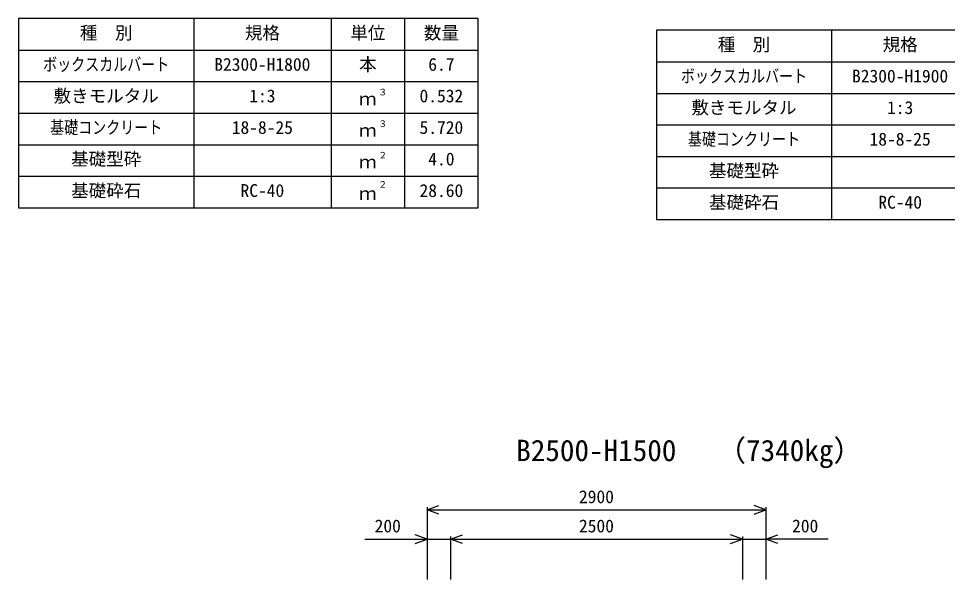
# Model space of a CAD drawing. Units: millimetres, scale not verified. Extents: x -100800 to 100800, y -35640 to 35640.
# Drawn here: x 21592 to 29543, y 9158 to 13959 of the extents above; entities that cross this region are included whole.
import ezdxf
from ezdxf.enums import TextEntityAlignment as Align

# ---------------------------------------------------------------- set-up
doc = ezdxf.new("R2010")
doc.units = ezdxf.units.MM
doc.header["$LTSCALE"] = 120
for name, color, linetype, lineweight in [('0-0_DIM', 7, 'Continuous', 25), ('0-3_HYO', 3, 'Continuous', 25), ('0-4_HYO2', 4, 'Continuous', 25), ('0-7_TXT', 7, 'Continuous', 25)]:
    doc.layers.add(name, color=color, linetype=linetype, lineweight=lineweight)
doc.styles.add('ＭＳ ゴシック', font='')
doc.styles.get('ＭＳ ゴシック').set_extended_font_data('MS Gothic')

msp = doc.modelspace()

# ---------------------------------------------------------------- linework, layer by layer
at = {"layer": '0-0_DIM'}
for p, q in [((25089.1, 9776.6), (25089.1, 9158)), ((25089.1, 9752.6), (27989.1, 9752.6)), ((27989.1, 9776.6), (27989.1, 9158)), ((24556.4, 9502.6), (25089.1, 9502.6)), ((25289.1, 9526.6), (25289.1, 9158)), ((27789.1, 9526.6), (27789.1, 9158)), ((28521.8, 9502.6), (27989.1, 9502.6))]:
    msp.add_line(p, q, dxfattribs=at)
for points in [[(25190.6, 9715.7), (25089.1, 9752.6), (25190.6, 9789.6)], [(27887.6, 9715.7), (27989.1, 9752.6), (27887.6, 9789.6)], [(24987.6, 9465.7), (25089.1, 9502.6), (24987.6, 9539.6)], [(25089.1, 9502.6), (25289.1, 9502.6), (27789.1, 9502.6), (27989.1, 9502.6)], [(25390.6, 9465.7), (25289.1, 9502.6), (25390.6, 9539.6)], [(27687.6, 9465.7), (27789.1, 9502.6), (27687.6, 9539.6)], [(28090.6, 9465.7), (27989.1, 9502.6), (28090.6, 9539.6)]]:
    msp.add_lwpolyline(points, dxfattribs=at)
at = {"layer": '0-3_HYO'}
for p, q in [((23091.6, 13958.6), (23091.6, 12338.6)), ((24266.6, 13958.6), (24266.6, 12338.6)), ((24896.6, 13958.6), (24896.6, 12338.6)), ((28551.6, 13858.6), (28551.6, 12238.6)), ((21591.6, 13688.6), (25526.6, 13688.6)), ((27051.6, 13588.6), (30986.6, 13588.6))]:
    msp.add_line(p, q, dxfattribs=at)
for points in [[(21591.6, 12338.6), (25526.6, 12338.6), (25526.6, 13958.6), (21591.6, 13958.6)], [(27051.6, 12238.6), (30986.6, 12238.6), (30986.6, 13858.6), (27051.6, 13858.6)]]:
    msp.add_lwpolyline(points, close=True, dxfattribs=at)
at = {"layer": '0-4_HYO2'}
for p, q in [((21591.6, 13418.6), (25526.6, 13418.6)), ((27051.6, 13318.6), (30986.6, 13318.6)), ((21591.6, 13148.6), (25526.6, 13148.6)), ((27051.6, 13048.6), (30986.6, 13048.6)), ((21591.6, 12878.6), (25526.6, 12878.6)), ((27051.6, 12778.6), (30986.6, 12778.6)), ((21591.6, 12608.6), (25526.6, 12608.6)), ((27051.6, 12508.6), (30986.6, 12508.6))]:
    msp.add_line(p, q, dxfattribs=at)

# ---------------------------------------------------------------- texts
at = {"layer": '0-0_DIM', "style": 'ＭＳ ゴシック'}
for s, p in [('2900', (26389.1, 9777.6)), ('200', (24639.8, 9527.6)), ('2500', (26389.1, 9527.6)), ('200', (28213.4, 9527.6))]:
    msp.add_text(s, height=110, dxfattribs=at).set_placement(p, align=Align.BOTTOM_LEFT)
at = {"layer": '0-7_TXT', "style": 'ＭＳ ゴシック'}
for s, height, p in [('種\u3000別', 110, (22116.6, 13748.6)), ('規格', 110, (23529.1, 13748.6)), ('単位', 110, (24431.6, 13748.6)), ('数量', 110, (25061.6, 13748.6)), ('種\u3000別', 110, (27576.6, 13648.6)), ('規格', 110, (28989.1, 13648.6)), ('B2300-H1800', 110, (23266.6, 13478.6)), ('本', 110, (24506.6, 13478.6)), ('6.7', 110, (25099.1, 13478.6)), ('B2300-H1900', 110, (28726.6, 13378.6)), ('敷きモルタル', 110, (21891.6, 13208.6)), ('1:3', 110, (23566.6, 13208.6)), ('ｍ', 110, (24506.6, 13183.6)), ('３', 55, (24670.5, 13284.5)), ('0.532', 110, (25024.1, 13208.6)), ('敷きモルタル', 110, (27351.6, 13108.6)), ('1:3', 110, (29026.6, 13108.6)), ('18-8-25', 110, (23416.6, 12938.6)), ('３', 55, (24670.5, 13014.5)), ('5.720', 110, (25024.1, 12938.6)), ('ｍ', 110, (24506.6, 12913.6)), ('18-8-25', 110, (28876.6, 12838.6)), ('基礎型砕', 110, (22041.6, 12668.6)), ('２', 55, (24670.5, 12744.5)), ('4.0', 110, (25099.1, 12668.6)), ('ｍ', 110, (24506.6, 12643.6)), ('基礎型砕', 110, (27501.6, 12568.6)), ('２', 55, (24670.5, 12494.5)), ('基礎砕石', 110, (22041.6, 12398.6)), ('RC-40', 110, (23491.6, 12398.6)), ('ｍ', 110, (24506.6, 12373.6)), ('28.60', 110, (25024.1, 12398.6)), ('基礎砕石', 110, (27501.6, 12298.6)), ('RC-40', 110, (28951.6, 12298.6)), ('B2500-H1500', 183.3, (25851.6, 10115.3)), ('（7340kg）', 183.3, (27569.3, 10115.3))]:
    msp.add_text(s, height=height, dxfattribs=at).set_placement(p, align=Align.BOTTOM_LEFT)
at = {"layer": '0-7_TXT', "style": 'ＭＳ ゴシック', "width": 0.8}
for s, p in [('ボックスカルバート', (21801.6, 13478.6)), ('ボックスカルバート', (27261.6, 13378.6)), ('基礎コンクリート', (21861.6, 12938.6)), ('基礎コンクリート', (27321.6, 12838.6))]:
    msp.add_text(s, height=110, dxfattribs=at).set_placement(p, align=Align.BOTTOM_LEFT)

doc.saveas('drawing.dxf')
